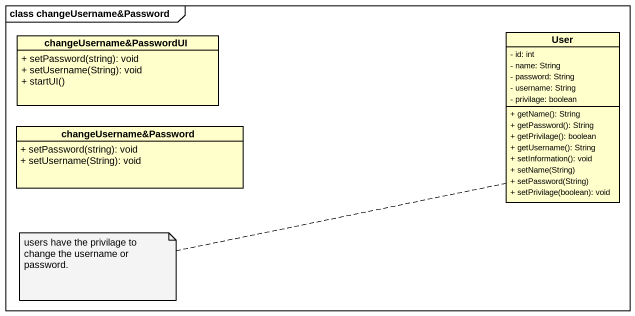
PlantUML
@startuml
mainframe class changeUsername&Password
hide circle
hide empty members
skinparam classAttributeIconSize 0
class "changeUsername&PasswordUI" as changeUsername_PasswordUI {
  + setPassword(string): void
  + setUsername(String): void
  + startUI()
}
class User {
  - id: int
  - name: String
  - password: String
  - username: String
  - privilage: boolean
  + getName(): String
  + getPassword(): String
  + getPrivilage(): boolean
  + getUsername(): String
  + setInformation(): void
  + setName(String)
  + setPassword(String)
  + setPrivilage(boolean): void
}
class "changeUsername&Password" as changeUsername_Password {
  + setPassword(string): void
  + setUsername(String): void
}
note left of User : users have the privilage to change the username or password.
@enduml
